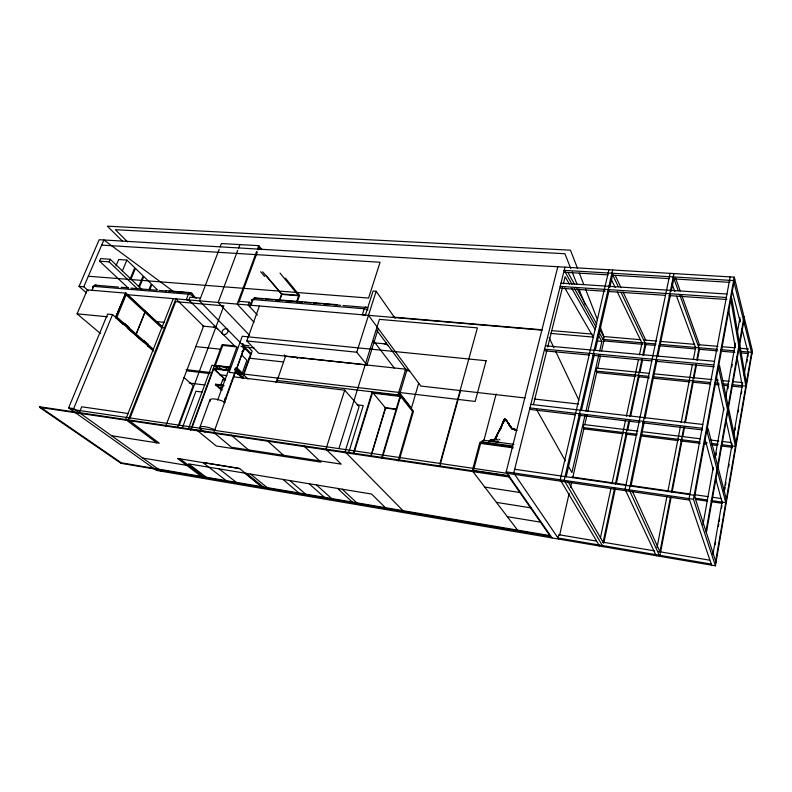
<?xml version="1.0" encoding="UTF-8"?>
<svg xmlns="http://www.w3.org/2000/svg" width="792" height="792" viewBox="0 0 792 792"><rect width="100%" height="100%" fill="white"/><g stroke="black" fill="none" stroke-linecap="round" stroke-linejoin="round"><path stroke-width="1.19" d="M505.989 420.017L504.761 419.077L503.92 419.503L502.455 423.7A22.384 21.849 -44.6 0 0 501.395 426.235L496.069 437.6M504.326 419.71L503.464 421.978M494.832 438.263L493.505 440.223L490.793 440.194L489.278 441.372L490.129 440.421L493.941 440.095L495.653 438.768L497.386 433.868M499.158 430.967L496.495 435.709L495.782 438.827L492.901 440.144M496.297 436.392L497.574 433.986L495.762 438.837L493.416 440.382M495.94 437.56L494.515 439.273M715.671 561.201L751.638 352.321L740.708 351.371M153.658 350.965L112.573 314.572L107.603 314.097L68.617 407.86L156.519 470.418L715.423 565.825L752.4 350.866L734.253 277.141L99.168 239.719L79.051 286.387L86.417 292.872M712.929 554.499L722.195 501.148M723.878 491.456L732.145 443.767M733.758 434.462L742.599 383.536M744.074 375.052L748.074 352.014M715.206 544.639L715.621 542.203M718.364 526.383L718.789 523.948M719.215 521.512L719.631 519.077M721.532 508.127L721.957 505.692M724.7 489.872L725.116 487.436M725.541 485.001L725.957 482.575M728.699 466.755L729.125 464.32M731.867 448.5L732.293 446.064M735.035 430.244L735.451 427.809M738.193 411.988L738.619 409.553M741.361 393.733L741.777 391.298M746.846 362.092L747.262 359.657M747.688 357.232L748.113 354.796M705.959 531.383L744.015 316.78L744.292 318.552L706.375 532.66M702.989 524.651L713.216 467.438M714.958 457.707L723.878 407.791M725.838 396.841L735.412 343.282M737.154 333.541L739.985 317.721M715.988 455.509L716.423 453.073M727.917 388.714L728.343 386.278M731.818 366.854L732.253 364.419M739.837 321.918L740.273 319.493M715.423 565.825L693.446 499.247L734.253 277.141L734.58 279.17L694.673 496.742M730.145 276.893L689.06 498.613L711.642 565.181M659.954 551.796L670.438 497.138M671.368 492.277L683.961 426.69M684.654 423.047L695.841 364.746M696.782 359.895L699.108 347.747L699.475 349.292L697.386 360.202M660.241 554.044L659.795 556.331L629.234 489.862L673.972 273.587M671.141 497.148L660.459 552.905L632.57 491.545M672.071 492.307L682.288 438.976M682.753 436.55L684.615 426.858M685.545 422.007L693.436 380.803M693.901 378.378L696.455 365.053M657.023 547.539L666.864 496.614M667.804 491.763L680.457 426.274M681.16 422.631L692.406 364.429M693.337 359.578L695.683 347.45M630.967 486.248L644.213 422.077M644.965 418.443L656.974 360.33M657.716 356.697L670.468 294.961M671.22 291.327L673.972 278.002M503.583 420.71L504.375 419.196L505.425 419.483M670.052 273.349L625.066 489.248L656.172 555.707M603.098 542.193L614.622 487.882M615.384 484.258L628.699 421.502M629.729 416.681L642.015 358.746M642.787 355.133L645.341 343.065L645.836 344.589L643.54 355.43M615.226 489.11L603.742 543.302L568.121 481.863M616.493 483.08L626.957 433.709M627.719 430.096L629.769 420.463M630.788 415.642L639.203 375.903M639.966 372.29L642.52 360.241M600.395 537.986L610.939 488.585M611.968 483.763L625.601 419.899M626.373 416.285L638.461 359.647M639.49 354.826L642.055 342.778L642.559 344.302L617.314 291.941M585.12 414.83L571.923 472.577L568.329 466.161M585.941 411.216L598.861 354.668M599.683 351.054L601.88 341.431L598.267 335.065M623.047 433.759L583.843 428.888L583.179 427.551L583.872 424.522L637.857 431.125M635.887 376.467L596.673 372.517L596.059 371.062L596.722 368.151L649.499 373.378M641.817 344.233L603.87 340.906L603.286 339.402L603.93 336.55L640.708 339.718M559.568 535.471L569.161 493.337M570.537 487.318L571.626 482.506M572.725 477.695L583.961 428.343M584.783 424.73L586.981 415.107M587.803 411.493L596.841 371.775M597.663 368.161L600.405 356.123M601.504 351.311L604.246 339.273M566.181 476.843L580.605 414.167M581.437 410.543L594.475 353.895M595.307 350.282L609.167 290.011M609.721 287.605L612.78 274.349M128.552 328.007C129.888 327.838 128.066 326.502 128.245 328.769L142.976 341.748L144.273 340.857L148.411 344.52L147.698 345.906L148.351 344.461M608.929 269.755L560.221 479.764L599.574 546.044M550.391 536.382L550.539 535.729L121.285 462.805L39.847 406.811L39.6 407.385L121.087 463.33L550.391 536.382L509.028 476.962L39.6 407.385M612.671 269.973L564.171 480.348L603.029 546.638M504.049 420.661L504.702 419.819L504.286 419.295L503.593 421.403L504.029 419.582L504.831 419.186L507.266 421.591L504.752 419.186L503.712 420.077M564.983 267.161L513.751 472.972L558.746 539.075M533.541 404.138L546.827 350.529M547.717 346.965L562.488 287.397M563.369 283.823L565.142 276.675L569.359 284.11M509.028 476.962L509.216 476.23L39.847 406.811M552.073 537.936L506.177 471.864L557.816 266.736M499.455 430.343L501.088 428.264L501.485 426.274M505.86 420.087L504.801 419.215L504.049 419.602L502.524 423.76A21.532 20.938 -47.5 0 0 501.544 426.334L499.495 430.373L501.514 426.284A21.681 21.107 -45.7 0 1 502.534 423.76L504.049 419.602L504.851 419.136M483.882 440.6L496.129 393.951M501.108 428.264L501.514 426.314A21.523 20.929 -46.8 0 1 502.633 423.631M439.976 463.459L477.388 327.878L379.427 319.364L338.917 448.618M439.768 466.092L460.687 390.218M501.366 426.225L500.257 429.254M399.109 460.627L413.474 411.226L400.91 395.257L277.2 380.487M418.671 383.318L411.454 408.048L399.94 393.406M398.148 460.875L412.533 411.464L400.158 395.772L372.596 392.476L353.836 453.489M276.537 382.427L285.536 356.242L405.672 369.191L398.01 394.911L400.534 398.099M407.177 369.092L399.089 396.277L372.29 393.07M381.645 458.063L400.158 395.772M382.397 457.588L400.91 395.257M503.979 421.582L504.801 419.503M370.913 455.845L385.417 407.702M371.072 456.251L385.585 408.068L372.21 391.832L353.43 452.836M348.807 452.262L363.261 405.583L357.182 404.821M344.857 452.4L359.103 406.583L344.698 390.169L233.897 376.863M259.42 305.989L246.827 340.956L258.677 353.222L366.934 364.884L378.289 328.561M344.698 390.169L325.948 449.123L341.203 464.142L231.472 447.282L213.84 432.541L235.917 370.903L243.619 378.358M366.934 364.884L356.766 352.222L376.15 291.268L373.072 291.03L365.409 315.048M276.012 382.368L277.616 377.715L278.14 377.774M296.644 301.524L298.643 295.743L279.992 273.062M297.168 302.306L299.564 295.396L285.437 278.18M279.23 300.98L281.704 293.981L265.934 275.339M279.744 300.138L281.774 294.406L262.706 271.864M237.481 373.577L243.411 374.279L250.559 354.232L244.134 347.678M242.768 377.527L252.183 351.153L248.738 347.609M148.46 345.272L147.975 345.213M223.928 402.722L235.224 371.379L242.273 378.19M243.322 349.925L236.848 367.894L243.411 374.279M238.253 301.247L249.292 302.178L248.252 305.029L257.38 315.048M220.701 385.209L222.601 379.982M251.391 302.099L249.727 306.652A3.317 1.247 20.1 0 1 251.034 305.267L253.113 299.554A3.287 1.772 -85.8 0 1 255.608 298.346L262.993 298.95M217.661 400.089L236.848 347.213M199.832 427.512L209.89 400.01M221.75 390.496L215.444 384.734L215.642 384.199L223.978 385.239M219.542 369.369L215.345 365.409L222.71 345.411L236.986 346.926M238.739 302.544L257.311 252.123M258.152 249.836L258.994 247.54L260.558 249.43M188.526 428.541L211.9 365.32L229.779 367.399M190.555 430.175L222.126 344.56L235.115 345.936M256.638 251.391L237.214 304.088L254.024 322.235M257.479 249.104L258.746 245.668L221.413 243.53L220.097 246.965M191.278 429.67L213.691 368.854L228.046 370.537M182.21 428.165L195.931 391.268L202.049 392.06M177.626 427.264L193.189 385.625L183.922 377.467M179.259 425.175L223.829 305.841L175.666 301.653L130.056 417.958M237.739 250.371L218.156 302.455L249.589 335.432M238.61 248.054L239.917 244.589M165.775 426.007L203.524 326.185L175.864 298.841L128.344 419.899L159.261 443.213L111.573 435.719M219.216 249.262L199.435 300.861L251.252 353.767M121.087 463.33L121.285 462.805M173.28 298.624L125.7 419.503L156.697 442.807M142.976 341.748L143.461 340.778L144.273 340.857M149.144 289.149L151.292 283.843L143.778 276.517L139.412 287.209M149.777 289.753L151.915 284.457L157.628 290.03M129.027 328.106L128.245 328.769M124.601 323.463L123.255 324.373L123.76 323.383L124.601 323.463L128.938 327.304M138.768 286.585L143.134 275.893L135.432 268.399L130.987 279.17M123.255 324.373L115.553 317.582L125.631 293.129L163.063 327.838M115.8 317.602L125.879 293.149L162.895 327.492M79.309 412.642L81.715 406.791L128.066 413.503M68.617 407.86L73.656 408.603L112.573 314.572M130.324 278.537L134.779 267.755L126.898 260.073L118.681 259.509L115.949 266.003M122.364 270.943L126.898 260.073M494.386 439.491L493.505 440.293L490.159 440.481L489.317 441.372L490.119 440.441L492.208 440.134M137.481 288.793L109.088 261.855L110.187 259.261L100.673 258.608L99.574 261.182L128.215 288.041M91.872 290.565L93.664 286.358A3.039 2.039 -86.8 0 1 96.495 285.278L118.602 287.1M497.178 434.531L495.772 438.827L493.96 440.095M100.574 333.61L77.081 313.83L87.308 289.882L126.126 293.169L115.553 317.582M79.051 286.387L83.813 286.783L103.891 239.996L173.785 291.773M496.574 435.768L495.228 439.025M494.248 439.501L493.485 440.253L490.06 440.352L489.199 441.293L490.139 440.471L493.525 440.322L495.545 438.689L497.109 434.481M504.395 421.75L504.652 421.166M490.159 440.481L489.387 441.283M497.435 433.887L498.772 431.521L498.148 432.729M497.871 433.373L498.158 432.759M499.148 430.957L498.049 432.67M498.98 430.848L501.544 426.314A22.285 21.592 -48.2 0 1 502.593 423.769L503.544 422.007L503.227 422.572M502.445 423.7A22.295 21.76 -43.9 0 0 501.415 426.254A22.344 21.79 -45.5 0 1 502.455 423.69L502.801 423.136M498.653 431.452L499.683 429.68M502.544 423.75L503.247 422.582M499.485 430.363L500.663 428.739L500.217 429.224M493.842 441.797L494.782 441.035L495.673 441.896L496.614 441.164L497.534 441.916L498.465 441.085M495.188 441.461L494.267 441.421M490.07 441.56L491.683 440.669M492.159 441.58L493.119 441.005M504.702 419.245L505.316 419.562M491.357 441.392L492.406 440.847L492.99 441.718M493.505 440.322L492.228 440.085M490.09 440.392L492.218 440.203M511.949 428.581L505.821 420.057M490.842 440.233L491.535 440.114M608.048 274.903L564.983 272.27L564.191 270.349L733.62 280.556L751.885 353.885L751.638 352.321M611.741 275.131L669.567 278.655M673.259 278.883L729.858 282.338L729.511 280.309M101.693 245.114L380.071 262.251L368.607 298.049L88.338 276.24M561.003 283.16L726.967 294.05M605.187 291.268L561.003 288.278L560.201 286.387L726.323 297.505L726.68 299.495L669.002 295.584M607.642 291.436L665.32 295.337M99.574 261.182L109.088 261.855M513.968 429.066L516.8 430.561C512.177 429.452 509.632 426.482 507.523 422.146L511.761 428.541L515.216 429.343M513.147 429.066L516.75 430.601L515.196 429.393L511.662 428.611M511.008 427.512L510.107 426.66L511.721 428.571L516.236 430.165L511.632 428.512L508.771 423.7M513.859 429.214L512.543 428.997M281.704 293.981L299.564 295.396M281.774 294.406L298.643 295.743M165.914 290.644L190.228 292.614M337.135 304.673L254.826 297.911M121.057 287.298L128.433 287.902M130.888 288.11L156.677 290.218M159.133 290.426L166.498 291.03M168.953 291.228L191.06 293.05L196.238 298.317M265.459 299.148L272.854 299.762M275.319 299.96L282.704 300.564M285.17 300.772L302.415 302.188M304.88 302.386L311.038 302.89M313.503 303.098L320.889 303.702M323.354 303.9L330.739 304.514M333.204 304.712L340.6 305.316M343.065 305.524L366.468 307.445A3.455 2.742 -36.7 0 1 367.993 308.068M200.505 298.069L189.971 297.188L188.892 299.96L235.293 346.639M392.782 317.057L541.629 329.769M551.47 330.601L592.069 334.075M127.146 294.673L542.124 330.165M644.391 340.035L656.647 341.085M660.33 341.401L694.653 344.352M698.326 344.668L717.948 346.352M721.621 346.668L735.105 347.827M740.015 348.252L748.598 348.995M550.311 333.373L593.436 337.105M603.286 339.402L656.043 343.995M659.726 344.312L717.394 349.341M721.076 349.658L734.57 350.836M644.272 344.451L655.291 345.411M658.964 345.738L695.683 348.955M698.128 349.173L717.72 350.896M721.393 351.212L734.857 352.39M740.975 352.935L748.321 353.578M596.574 340.966L601.88 341.431M545.411 345.787L714.503 361.31M713.83 364.954L544.569 349.163L545.441 350.915L589.476 355.054M593.139 355.4L651.856 360.924M655.519 361.261L714.236 366.785M77.081 313.83L107.326 316.78M155.806 321.532L164.538 322.384M202.564 326.086L216.186 327.413M373.022 342.708L384.021 343.787A3.307 1.277 17.1 0 1 388.139 345.609M654.4 373.864L712.077 379.576M715.76 379.942L718.215 380.18M723.126 380.665L729.264 381.279M732.947 381.635L742.757 382.615M596.059 371.062L648.876 376.358M652.558 376.725L710.285 382.506M715.206 383.001L718.889 383.368M722.571 383.744L728.709 384.358M732.392 384.724L745.826 386.07L731.155 301.752L731.778 298.307L746.361 382.972M638.342 376.715L649.371 377.824M653.044 378.19L689.802 381.892M692.258 382.14L710.632 383.991M714.305 384.368L719.215 384.863M722.888 385.229L727.789 385.724M731.462 386.09L742.49 387.209L737.015 356.826M246.827 340.956L356.766 352.222M249.104 345.738L244.312 345.233L242.6 343.481M254.034 347.926L244.56 346.926L236.887 368.221L247.985 379.022M195.664 346.559L220.255 349.213M409.603 370.913L406.732 370.597L376.992 330.62M249.054 358.162L283.447 361.954M525.096 397.97L420.79 386.041L368.498 315.315M534.214 399.01L578.497 404.068M215.345 365.409L229.68 367.062M228.334 367.092L230.502 367.349M235.353 367.904L237.026 368.102M530.828 404.385L702.801 424.462M228.809 370.072L213.395 368.26L225.68 379.784M235.996 372.458L237.669 372.646L235.046 370.112M702.098 428.274L529.947 407.91L530.878 409.533L575.022 414.79M237.62 374.141L243.718 374.873M578.695 415.226L640.015 422.512M642.461 422.799L702.553 429.947M186.169 369.626L210.504 372.527M186.397 370.765L209.811 373.577M219.582 374.745L226.898 375.626M641.54 431.581L700.435 438.788M710.246 439.986L718.839 441.045M722.522 441.49L731.105 442.54M583.179 427.551L637.213 434.234M640.896 434.689L699.841 441.976M704.751 442.589L707.216 442.896M712.127 443.5L718.265 444.262M721.948 444.718L735.441 446.381L718.829 369.003L719.492 365.379L735.996 443.144M625.492 434.065L636.521 435.432M641.421 436.036L678.17 440.6M680.625 440.906L700.227 443.342M703.9 443.797L706.345 444.104M711.246 444.708L717.374 445.47M721.047 445.926L732.075 447.302L725.977 419.76M215.444 384.734L223.78 385.773M189.278 383.041L205.069 385.031M385.041 407.652L396.396 409.078M385.585 408.068L396.614 409.454M484.506 440.382A3.079 1.049 -82.6 0 0 482.922 441.986A3.099 1.01 14.9 0 0 480.883 442.797A3.079 2.732 -33.7 0 1 484.506 440.382L513.988 444.342M512.493 445.985L482.922 441.986L482.734 442.698A3.099 1.01 14.9 0 0 480.586 443.094M512.8 446.767L479.853 442.302L472.339 470.775L517.572 530.125M512.285 446.965L480.784 442.698L473.477 470.448L508.85 475.675M480.595 443.401L513.315 447.846M571.913 476.972L626.601 484.862M630.244 485.397L689.792 493.99M694.653 494.693L708.028 496.624M712.889 497.327L721.393 498.554M514.671 469.27L694.188 495.248L716.027 562.31M695.267 498.198L707.434 499.97M711.077 500.504L725.759 502.643L707.266 432.125L707.969 428.323L726.333 499.267M506.177 471.864L693.446 499.247M695.445 499.405L707.682 501.197M711.355 501.732L722.363 503.346L715.572 478.2M70.518 409.216L689.575 500.099M202.435 430.69L198.832 430.165L198.624 430.709L202.237 431.244M484.773 487.1L520.591 492.614M496.406 502.366L531.224 507.929M239.649 468.617L177.477 458.429L201.386 476.408M507.316 516.681L541.193 522.265M142.808 458.063L186.645 465.33M596.426 541.065L558.746 534.699L557.994 537.976L711.275 564.082M602.494 542.094L654.756 550.915M658.409 551.529L709.454 560.152M514.453 429.195L515.661 429.769M495.545 438.689L497.406 439.718M504.761 419.077L507.127 421.572L506.286 420.572L506.672 421.126M498.762 439.174L499.92 439.857M504.791 420.443L504.029 420.037L504.405 419.315M504.692 419.859L505.197 420.186M73.656 408.603L161.202 471.22M515.8 429.65L516.344 430.056M498.475 441.887L497.534 441.144L496.604 441.916L495.693 441.104M179.992 458.845L203.841 476.824M206.296 477.239L188.625 463.874L371.577 494.04L385.427 507.682M226.185 480.625L202.673 462.399L239.362 468.379L261.904 486.694M512.018 428.868L507.583 422.156M219.166 468.913L236.263 482.338M244.797 473.131L261.39 486.605M246.609 473.438L263.172 486.902M196.733 430.007L216.275 445.995L320.968 462.142L303.831 445.846M250.628 474.101L267.112 487.575M489.476 440.679L489.892 441.718M231.244 435.115L250.044 451.202M283.051 479.447L298.861 492.97M289.892 480.576L305.563 494.109M147.698 345.906L152.985 350.559M153.608 349.5L116.939 317.117L126.106 294.852L162.033 328.106M83.813 286.783L88.397 290.842M309.147 483.744L324.403 497.307M266.924 440.392L284.922 456.578M316.483 484.952L331.581 498.524M215.642 384.199L221.938 389.961M337.61 488.436L352.242 502.039M213.691 368.854L224.968 379.418M342.233 489.199L356.766 502.811M214.365 365.607L218.75 369.745M110.187 259.261L142.055 289.654M227.255 366.973L229.017 368.666M235.402 368.656L239.768 372.893L242.253 373.19L246.896 360.202L241.738 355.024M235.204 368.636L239.57 372.874L237.976 372.685L234.472 369.3M122.186 240.916L107.375 226.175L570.468 250.193L577.546 268.448M127.532 241.887L115.365 229.71L564.894 253.717L570.775 268.508M345.272 451.985L402.98 510.662M93.011 287.704A3.138 1.049 22.6 0 1 93.664 286.358L188.427 294.198A3.188 1.891 -86.1 0 1 191.06 293.05A3.188 2.327 -43.1 0 1 192.614 296.02L194.337 297.772M284.288 354.895L285.971 356.707M249.292 302.178L250.955 303.999M260.627 271.725L264.607 276.418M505.86 419.988L506.306 420.522M258.746 245.668L261.895 249.49M506.741 421.017L508.533 423.146M508.395 423.106L507.969 422.591L509.207 424.175M507.989 422.68L509.771 426.145M506.335 420.602L506.741 421.136M373.666 340.986L394.535 368.379M376.15 291.268L395.149 318.354M564.755 287.882L593.673 337.689M571.765 288.357L595.257 329.759M564.191 270.349L572.012 284.249M574.418 288.526L596.059 327.007M599.059 332.353L603.87 340.906M536.54 409.484L565.33 460.815M567.983 272.537L574.566 284.348M576.962 288.644L596.732 324.106M599.732 329.472L603.92 336.996M610.87 278.566L615.166 287.476M611.919 273.22L618.275 286.605M620.928 292.179L645.836 344.589M549.133 337.699L553.925 347.757M555.796 351.688L578.912 400.237M615.265 275.487L620.987 287.625M623.066 292.04L645.935 340.59M572.131 271.923L577.101 284.437M578.912 288.991L585.238 304.91M579.308 273.012L583.734 284.427M585.506 288.991L597.445 319.81M600.098 326.66L604.078 336.927M671.903 283.566L674.873 291.605M676.566 296.198L695.633 347.846M673.279 276.923L678.269 290.704M679.932 295.297L699.475 349.292M675.625 278.2L680.179 290.902M681.833 295.525L699.633 345.183M509.108 424.264L509.553 425.452M704.929 438.778L713.315 469.844M732.244 290.941L740.134 321.671M741.946 328.759L748.014 352.39M716.483 376.933L723.868 410.236M728.343 308.692L735.283 347.203M405.672 369.191A3.178 1.178 16.6 0 1 405.058 370.28M210.236 401.287A10.702 3.128 19.3 0 1 213.79 398.921A10.702 3.128 19.3 0 1 225.106 402.257M205.078 432.076A10.811 2.891 19.1 0 1 201.119 426.65A10.811 2.891 19.1 0 1 215.127 429.967M240.837 346.163A3.317 1.138 19.7 0 1 243.233 348.599M242.718 345.817A3.287 2.524 -43.6 0 1 244.797 348.401A3.287 2.524 -43.6 0 1 241.857 351.549M224.334 370.25A4.366 1.396 19.7 0 1 219.394 367.28A4.366 1.396 19.7 0 1 224.106 367.27A4.366 1.396 19.7 0 1 227.472 370.24M225.631 399.346A9.761 5.386 -81.9 0 1 226.007 398.643M224.69 399.217A9.752 5.396 -81.9 0 1 225.472 397.851M222.988 380.774A3.653 1.138 19.5 0 1 225.393 379.794M222.136 389.199A3.663 1.119 19.5 0 1 219.958 387.258A3.663 1.119 19.5 0 1 222.978 387.189M214.731 325.948A3.109 1.089 20.5 0 1 213.642 327.165A3.089 1.079 20.4 0 1 217.642 328.878M190.476 301.544A3.237 1.168 21.2 0 0 186.278 299.732L188.427 294.198A3.237 1.178 21.3 0 1 192.614 296.02M95.278 285.486A3.059 2.109 -45.2 0 1 96.495 285.278M297.584 358.42A3.039 1.069 18.7 0 1 297.307 358.291M296.584 357.895A3.039 1.069 18.7 0 1 295.931 357.37M385.843 342.53A3.317 1.287 17.2 0 1 384.021 343.787M365.181 315.612A3.465 1.396 17.8 0 0 362.32 314.79L364.251 308.751A3.455 1.554 -85.3 0 1 366.468 307.445M251.698 300.831A3.307 1.267 20.2 0 1 253.113 299.554L364.251 308.751A3.455 1.406 17.8 0 1 367.904 310.058M252.034 300.445A3.287 2.475 -41.2 0 1 255.608 298.346M486.139 360.736L475.18 401.435L229.165 372.349L242.253 336.234L486.139 360.736M145.312 311.385L135.689 335.323L145.312 311.385M225.126 334.471A3.376 2.554 -43.4 0 0 227.571 329.432A3.376 2.554 -43.4 0 0 222.344 331.016A3.376 2.554 -43.4 0 0 225.126 334.471"/></g></svg>
